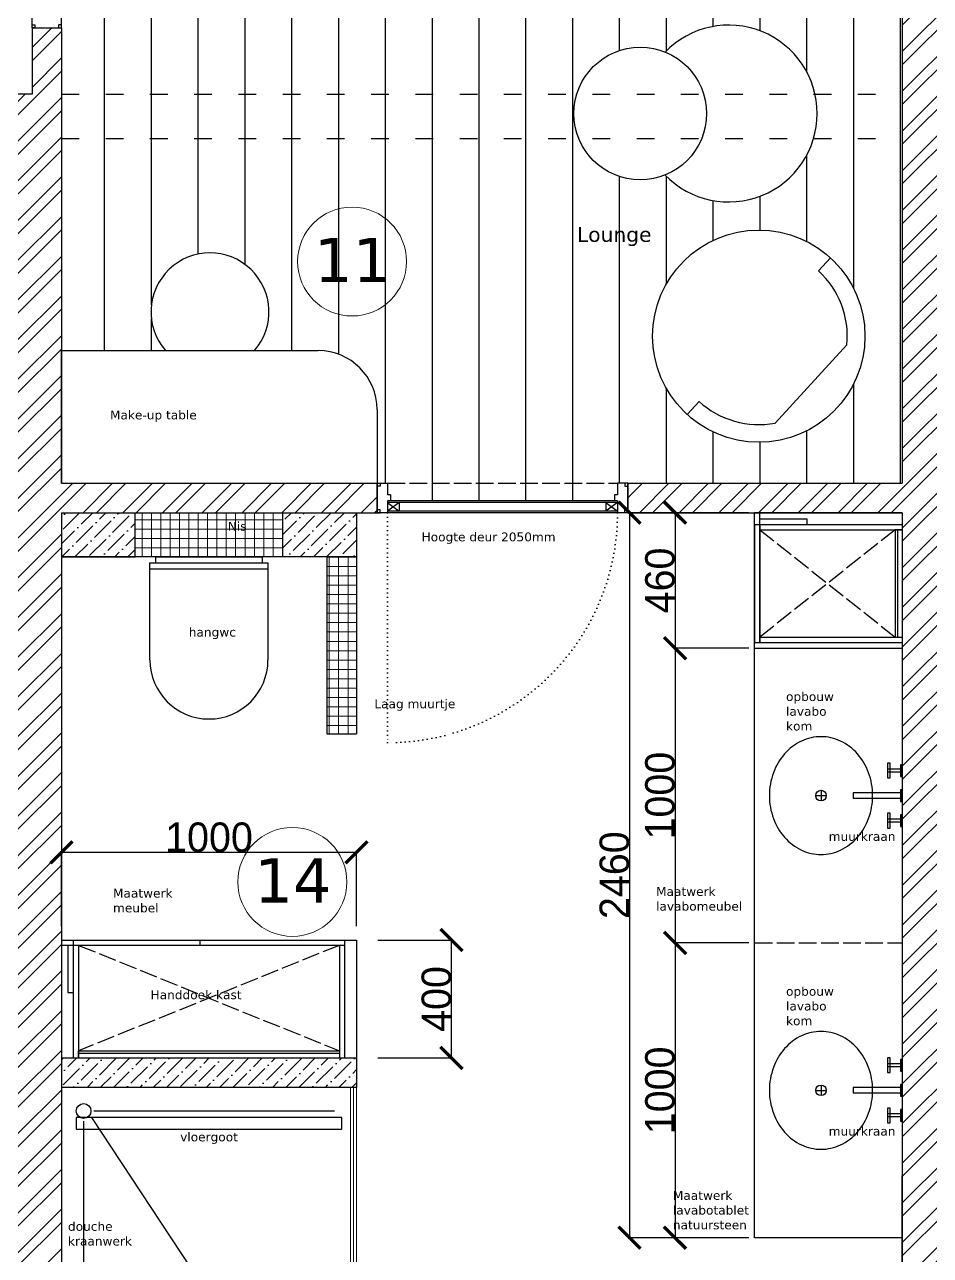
# Model space of a CAD drawing. Header units: millimetres. Extents: x -153917 to -31303, y -39726 to 31262.
# Drawn here: x -105205 to -102134, y -7005 to -2829 of the extents above; entities that cross this region are included whole.
import ezdxf

# ---------------------------------------------------------------- set-up
doc = ezdxf.new("R2010")
doc.units = ezdxf.units.MM
doc.header["$LTSCALE"] = 5
for name, pattern in [('ACAD_ISO02W100', [15, 12, -3]), ('ACAD_ISO03W100', [30, 12, -18]), ('ACAD_ISO07W100', [3, 0, -3])]:
    doc.linetypes.add(name, pattern=pattern)
for name, color, linetype in [('Bemating', 1, 'Continuous'), ('Deuren', 8, 'Continuous'), ('invulling muren', 252, 'Continuous'), ('Meubel', 8, 'Continuous'), ('Meubels', 8, 'Continuous'), ('muren', 7, 'Continuous'), ('Sanitair', 8, 'Continuous'), ('Tekst', 7, 'Continuous')]:
    doc.layers.add(name, color=color, linetype=linetype)
doc.layers.add('Nummering schrijnwerkerij', color=80, linetype='Continuous', lineweight=0)
doc.layers.add('verre', color=4, linetype='Continuous', lineweight=0)
doc.layers.add('parket', color=7, linetype='Continuous', true_color=0xe6d6b7)
doc.layers.add('tegel', color=7, linetype='Continuous', lineweight=0, true_color=0xcbcac8)
doc.styles.add('Geneva', font='')
doc.styles.get('Geneva').set_extended_font_data('Geneva')
doc.dimstyles.new('ISO-25', dxfattribs={"dimtxt": 100, "dimasz": 25, "dimexe": 1.25, "dimexo": 0.625, "dimtad": 1, "dimtxsty": 'Standard', "dimblk": 'ARCHTICK', "dimcen": 2.5, "dimse1": 1, "dimse2": 1, "dimadec": 0, "dimazin": 0, "dimtfac": 1, "dimtmove": 0, "dimatfit": 3, "dimfxl": 1, "dimarcsym": 0})

# ---------------------------------------------------------------- blocks, each defined once
blk = doc.blocks.new('_ArchTick')
at = {"color": 0, "linetype": 'ByBlock', "const_width": 0.15}
blk.add_lwpolyline([(-0.5, -0.5), (0.5, 0.5)], dxfattribs=at)
blk = doc.blocks.new('*D383')
at = {"layer": 'Bemating', "color": 0, "lineweight": -2, "transparency": 16777216}
for p, q in [((-114929.6, -10738.3), (-114929.6, -10989.5)), ((-97729.6, -10738.3), (-97729.6, -10989.5)), ((-114929.6, -10988.3), (-97729.6, -10988.3))]:
    blk.add_line(p, q, dxfattribs=at)
at = {"layer": 'Defpoints', "color": 0, "transparency": 16777216}
for p in [(-114929.6, 501.3), (-97729.6, -2778.7), (-97729.6, -10988.3)]:
    blk.add_point(p, dxfattribs=at)
at = {"layer": 'Bemating', "color": 0, "lineweight": -2, "transparency": 16777216, "xscale": 75, "yscale": 75, "zscale": 75, "rotation": 180}
blk.add_blockref('_ArchTick', (-114929.6, -10988.3), dxfattribs=at)
at = {"layer": 'Bemating', "color": 0, "lineweight": -2, "transparency": 16777216, "xscale": 75, "yscale": 75, "zscale": 75}
blk.add_blockref('_ArchTick', (-97729.6, -10988.3), dxfattribs=at)
at = {"layer": 'Bemating', "color": 0, "transparency": 16777216, "insert": (-106329.6, -10937.6), "char_height": 100, "attachment_point": 5, "style": 'Geneva'}
blk.add_mtext('17200', dxfattribs=at)
blk = doc.blocks.new('armzetel')
at = {"layer": 'Meubels'}
for p, q in [((125.5, 272.5), (104.5, 227.1)), ((244.4, 52.6), (118.9, -219.9)), ((-104.5, -227.1), (-125.5, -272.5))]:
    blk.add_line(p, q, dxfattribs=at)
blk.add_circle((0, 0), 300, dxfattribs=at)
for start, end in [(12.1509, 65.281), (245.281, 298.4111)]:
    blk.add_arc((0, 0), 250, start, end, dxfattribs=at)
blk = doc.blocks.new('muurkraan bovenaanzicht')
at = {"layer": 'Meubel'}
for p, q in [((-90, -5), (-90, -50)), ((-80, -5), (-80, -50)), ((-10, -5), (-10, -166)), ((10, -5), (10, -166)), ((80, -5), (80, -50)), ((90, -5), (90, -50)), ((-10, -166), (10, -166))]:
    blk.add_line(p, q, dxfattribs=at)
for points in [[(-105, -5), (-65, -5), (-65, 0), (-105, 0)], [(-20, -5), (20, -5), (20, 0), (-20, 0)], [(65, -5), (105, -5), (105, 0), (65, 0)], [(-110, -50), (-60, -50), (-60, -40), (-110, -40)], [(60, -50), (110, -50), (110, -40), (60, -40)]]:
    blk.add_lwpolyline(points, close=True, dxfattribs=at)
blk = doc.blocks.new('*D644')
at = {"layer": 'Bemating', "color": 0, "lineweight": -2, "transparency": 16777216}
for p, q in [((-104007.7, -5934.7), (-103756.4, -5934.7)), ((-103757.7, -6334.7), (-103757.7, -5934.7)), ((-104007.7, -6334.7), (-103756.4, -6334.7))]:
    blk.add_line(p, q, dxfattribs=at)
at = {"layer": 'Defpoints', "color": 0, "transparency": 16777216}
for p in [(-104079.6, -5934.7), (-103757.7, -5934.7), (-104079.6, -6334.7)]:
    blk.add_point(p, dxfattribs=at)
at = {"layer": 'Bemating', "color": 0, "lineweight": -2, "transparency": 16777216, "xscale": 75, "yscale": 75, "zscale": 75}
for p, rotation in [((-103757.7, -5934.7), 90), ((-103757.7, -6334.7), 270)]:
    blk.add_blockref('_ArchTick', p, dxfattribs=dict(at, rotation=rotation))
at = {"layer": 'Bemating', "color": 0, "transparency": 16777216, "insert": (-103808.3, -6134.7), "char_height": 100, "attachment_point": 5, "rotation": 90, "style": 'Geneva'}
blk.add_mtext('400', dxfattribs=at)
blk = doc.blocks.new('*D646')
at = {"layer": 'Bemating', "color": 0, "lineweight": -2, "transparency": 16777216}
for p, q in [((-105079.6, -5887.1), (-105079.6, -5635.8)), ((-105079.6, -5637.1), (-104079.6, -5637.1)), ((-104079.6, -5887.1), (-104079.6, -5635.8))]:
    blk.add_line(p, q, dxfattribs=at)
at = {"layer": 'Defpoints', "color": 0, "transparency": 16777216}
for p in [(-104079.6, -5637.1), (-105079.6, -5934.7), (-104079.6, -5934.7)]:
    blk.add_point(p, dxfattribs=at)
at = {"layer": 'Bemating', "color": 0, "lineweight": -2, "transparency": 16777216, "xscale": 75, "yscale": 75, "zscale": 75, "rotation": 180}
blk.add_blockref('_ArchTick', (-105079.6, -5637.1), dxfattribs=at)
at = {"layer": 'Bemating', "color": 0, "lineweight": -2, "transparency": 16777216, "xscale": 75, "yscale": 75, "zscale": 75}
blk.add_blockref('_ArchTick', (-104079.6, -5637.1), dxfattribs=at)
at = {"layer": 'Bemating', "color": 0, "transparency": 16777216, "insert": (-104579.6, -5586.5), "char_height": 100, "attachment_point": 5, "style": 'Geneva'}
blk.add_mtext('1000', dxfattribs=at)
blk = doc.blocks.new('*D647')
at = {"layer": 'Bemating', "color": 0, "lineweight": -2, "transparency": 16777216}
for p, q in [((-102904.1, -4484.7), (-103155.3, -4484.7)), ((-103154.1, -4484.7), (-103154.1, -6944.7)), ((-102904.1, -6944.7), (-103155.3, -6944.7))]:
    blk.add_line(p, q, dxfattribs=at)
at = {"layer": 'Defpoints', "color": 0, "transparency": 16777216}
for p in [(-102729.6, -4484.7), (-103154.1, -6944.7), (-102729.6, -6944.7)]:
    blk.add_point(p, dxfattribs=at)
at = {"layer": 'Bemating', "color": 0, "lineweight": -2, "transparency": 16777216, "xscale": 75, "yscale": 75, "zscale": 75}
for p, rotation in [((-103154.1, -4484.7), 90), ((-103154.1, -6944.7), 270)]:
    blk.add_blockref('_ArchTick', p, dxfattribs=dict(at, rotation=rotation))
at = {"layer": 'Bemating', "color": 0, "transparency": 16777216, "insert": (-103204.7, -5714.7), "char_height": 100, "attachment_point": 5, "rotation": 90, "style": 'Geneva'}
blk.add_mtext('2460', dxfattribs=at)
blk = doc.blocks.new('*D648')
at = {"layer": 'Bemating', "color": 0, "lineweight": -2, "transparency": 16777216}
for p, q in [((-102749.6, -4484.7), (-103000.8, -4484.7)), ((-102999.6, -4484.7), (-102999.6, -4944.7)), ((-102749.6, -4944.7), (-103000.8, -4944.7))]:
    blk.add_line(p, q, dxfattribs=at)
at = {"layer": 'Defpoints', "color": 0, "transparency": 16777216}
for p in [(-102729.6, -4484.7), (-102999.6, -4944.7), (-102729.6, -4944.7)]:
    blk.add_point(p, dxfattribs=at)
at = {"layer": 'Bemating', "color": 0, "lineweight": -2, "transparency": 16777216, "xscale": 75, "yscale": 75, "zscale": 75}
for p, rotation in [((-102999.6, -4484.7), 90), ((-102999.6, -4944.7), 270)]:
    blk.add_blockref('_ArchTick', p, dxfattribs=dict(at, rotation=rotation))
at = {"layer": 'Bemating', "color": 0, "transparency": 16777216, "insert": (-103050.2, -4714.7), "char_height": 100, "attachment_point": 5, "rotation": 90, "style": 'Geneva'}
blk.add_mtext('460', dxfattribs=at)
blk = doc.blocks.new('*D649')
at = {"layer": 'Bemating', "color": 0, "lineweight": -2, "transparency": 16777216}
for p, q in [((-102749.6, -4944.7), (-103000.8, -4944.7)), ((-102999.6, -4944.7), (-102999.6, -5944.7)), ((-102749.6, -5944.7), (-103000.8, -5944.7))]:
    blk.add_line(p, q, dxfattribs=at)
at = {"layer": 'Defpoints', "color": 0, "transparency": 16777216}
for p in [(-102729.6, -4944.7), (-102999.6, -5944.7), (-102729.6, -5944.7)]:
    blk.add_point(p, dxfattribs=at)
at = {"layer": 'Bemating', "color": 0, "lineweight": -2, "transparency": 16777216, "xscale": 75, "yscale": 75, "zscale": 75}
for p, rotation in [((-102999.6, -4944.7), 90), ((-102999.6, -5944.7), 270)]:
    blk.add_blockref('_ArchTick', p, dxfattribs=dict(at, rotation=rotation))
at = {"layer": 'Bemating', "color": 0, "transparency": 16777216, "insert": (-103050.2, -5444.7), "char_height": 100, "attachment_point": 5, "rotation": 90, "style": 'Geneva'}
blk.add_mtext('1000', dxfattribs=at)
blk = doc.blocks.new('*D650')
at = {"layer": 'Bemating', "color": 0, "lineweight": -2, "transparency": 16777216}
for p, q in [((-102749.6, -5944.7), (-103000.8, -5944.7)), ((-102999.6, -5944.7), (-102999.6, -6944.7)), ((-102749.6, -6944.7), (-103000.8, -6944.7))]:
    blk.add_line(p, q, dxfattribs=at)
at = {"layer": 'Defpoints', "color": 0, "transparency": 16777216}
for p in [(-102729.6, -5944.7), (-102999.6, -6944.7), (-102729.6, -6944.7)]:
    blk.add_point(p, dxfattribs=at)
at = {"layer": 'Bemating', "color": 0, "lineweight": -2, "transparency": 16777216, "xscale": 75, "yscale": 75, "zscale": 75}
for p, rotation in [((-102999.6, -5944.7), 90), ((-102999.6, -6944.7), 270)]:
    blk.add_blockref('_ArchTick', p, dxfattribs=dict(at, rotation=rotation))
at = {"layer": 'Bemating', "color": 0, "transparency": 16777216, "insert": (-103050.2, -6444.7), "char_height": 100, "attachment_point": 5, "rotation": 90, "style": 'Geneva'}
blk.add_mtext('1000', dxfattribs=at)
blk = doc.blocks.new('*D651')
at = {"layer": 'Bemating', "color": 0, "lineweight": -2, "transparency": 16777216}
for p, q in [((-102729.6, -7093.1), (-102729.6, -7344.3)), ((-102229.6, -7093.1), (-102229.6, -7344.3)), ((-102729.6, -7343.1), (-102229.6, -7343.1))]:
    blk.add_line(p, q, dxfattribs=at)
at = {"layer": 'Defpoints', "color": 0, "transparency": 16777216}
for p in [(-102729.6, -6944.7), (-102229.6, -6944.7), (-102229.6, -7343.1)]:
    blk.add_point(p, dxfattribs=at)
at = {"layer": 'Bemating', "color": 0, "lineweight": -2, "transparency": 16777216, "xscale": 75, "yscale": 75, "zscale": 75, "rotation": 180}
blk.add_blockref('_ArchTick', (-102729.6, -7343.1), dxfattribs=at)
at = {"layer": 'Bemating', "color": 0, "lineweight": -2, "transparency": 16777216, "xscale": 75, "yscale": 75, "zscale": 75}
blk.add_blockref('_ArchTick', (-102229.6, -7343.1), dxfattribs=at)
at = {"layer": 'Bemating', "color": 0, "transparency": 16777216, "insert": (-102479.6, -7292.5), "char_height": 100, "attachment_point": 5, "style": 'Geneva'}
blk.add_mtext('500', dxfattribs=at)

msp = doc.modelspace()

# ---------------------------------------------------------------- hatches: boundary and pattern name
at = {"layer": 'invulling muren'}
h = msp.add_hatch(dxfattribs=at)
h.set_pattern_fill('ANSI32', color=256, scale=10)
h.set_pattern_definition([(45, (1e-10, -23136.5), (-67.35192, 67.35192), []), (45, (44.9, -23136.5), (-67.35192, 67.35192), [])])
h.paths.add_polyline_path([(-98029.643, 1785.315), (-103329.643, 1785.315), (-103329.643, 4172.815), (-103479.643, 4172.815), (-103479.643, 1785.315), (-104389.643, 1785.315), (-104389.643, 1635.315), (-104359.643, 1635.315), (-103329.643, 1635.315), (-102229.643, 1635.315), (-102229.643, -714.685), (-101929.643, -714.685), (-101929.643, 1635.315), (-98029.643, 1635.315), (-98029.643, 651.315), (-98029.643, -734.685), (-97879.643, -734.685), (-97879.643, 4172.815), (-98029.643, 4172.815)])
h.paths.add_polyline_path([(-102229.643, -4384.685), (-103159.643, -4384.685), (-103159.643, -4394.685), (-103159.643, -4484.685), (-102229.643, -4484.685), (-102229.643, -4673.685), (-102229.643, -4784.685), (-102229.643, -5676.685), (-102229.643, -7734.685), (-102079.643, -7734.685), (-102079.643, -6414.685), (-102019.643, -6414.685), (-101929.643, -6414.685), (-101929.643, -5676.685), (-101929.643, -2778.685), (-101929.643, -2624.685), (-98029.643, -2624.685), (-98029.643, -2928.685), (-98029.643, -5602.185), (-97879.643, -5602.185), (-97879.643, -1794.685), (-98029.643, -1794.685), (-98029.643, -1824.685), (-98029.643, -2524.685), (-101929.643, -2524.685), (-101929.643, -1814.685), (-102229.643, -1814.685)])
h.paths.add_polyline_path([(-108529.643, -9564.685), (-108529.643, -9194.685), (-108679.643, -9194.685), (-108679.643, -9714.685), (-108059.643, -9714.685), (-108059.643, -9564.685), (-108089.643, -9564.685)])
h.paths.add_polyline_path([(-105079.643, -9564.685), (-105079.643, -4484.685), (-104009.643, -4484.685), (-104009.643, -4474.685), (-104009.643, -4384.685), (-105079.643, -4384.685), (-105079.643, -2839.685), (-105089.643, -2839.685), (-105179.643, -2839.685), (-105179.643, -3064.685), (-105279.643, -3064.685), (-105279.643, -3074.685), (-105279.643, -3214.685), (-105229.643, -3214.685), (-105229.643, -9564.685), (-106599.643, -9564.685), (-106599.643, -9714.685), (-104559.643, -9714.685), (-104559.643, -9564.685), (-104589.643, -9564.685)])
h.paths.add_polyline_path([(-102229.643, -9564.685), (-103099.643, -9564.685), (-103099.643, -9714.685), (-102079.643, -9714.685), (-102079.643, -9194.685), (-102229.643, -9194.685), (-102229.643, -9224.685)])
h = msp.add_hatch(dxfattribs=at)
h.set_pattern_fill('ANSI36', color=1, scale=10)
h.paths.add_polyline_path([(-105079.643, -4484.685), (-105079.643, -4634.685), (-104829.643, -4634.685), (-104829.643, -4484.685)])
h.paths.add_polyline_path([(-104079.643, -4634.685), (-104079.643, -4484.685), (-104329.643, -4484.685), (-104329.643, -4634.685)])
h = msp.add_hatch(dxfattribs=at)
h.set_pattern_fill('ANSI36', color=1, scale=10)
h.paths.add_polyline_path([(-104079.643, -6334.685), (-105079.643, -6334.685), (-105079.643, -6434.685), (-104079.643, -6434.685)])
at = {"layer": 'parket'}
h = msp.add_hatch(dxfattribs=at)
h.set_pattern_fill('LINE', color=256, scale=50, angle=90)
h.paths.add_polyline_path([(-102629.643, 1635.315), (-102729.643, 1635.315), (-103329.643, 1635.315), (-104359.643, 1635.315), (-104359.643, 1605.315), (-105879.643, 1605.315), (-105879.643, 1635.315), (-106349.643, 1635.315), (-106349.643, 925.315), (-104719.643, 925.315), (-104719.643, -954.685), (-106349.643, -954.685), (-106349.643, -1664.685), (-105079.643, -1664.685), (-105079.643, -1989.685), (-105079.643, -1999.685), (-105079.643, -2024.685, -0.41421356), (-104299.643, -2804.685), (-105079.643, -2804.685), (-105079.643, -2839.685), (-105079.643, -3064.685), (-103332.674, -3064.685, -0.44024961), (-103033.105, -2921.807, -0.59671455), (-102524.763, -3064.685), (-102229.643, -3064.685), (-102229.643, -1814.685), (-102229.643, -714.685), (-102729.643, -714.685), (-102729.643, 925.315), (-102629.643, 925.315)])
h.paths.add_polyline_path([(-104619.643, 925.315), (-104119.643, 925.315), (-104119.643, -954.685), (-104619.643, -954.685)], flags=0)
h.paths.add_polyline_path([(-102355.605, -2375.015, -1), (-103075.605, -2375.015, -1)], flags=0)
h.paths.add_polyline_path([(-103332.674, -3064.685), (-105079.643, -3064.685), (-105079.643, -3214.685), (-103326.092, -3214.685, -0.09630231), (-103342.48, -3130.387, -0.07421812)])
h.paths.add_polyline_path([(-102229.643, -3064.685), (-102524.763, -3064.685, -0.12708391), (-102529.567, -3214.685), (-102229.643, -3214.685)])
h.paths.add_polyline_path([(-102229.643, -3214.685), (-102529.567, -3214.685, -0.57521123), (-103033.105, -3338.968, -0.41432246), (-103326.092, -3214.685), (-105079.643, -3214.685), (-105079.643, -3934.685), (-104727.089, -3934.685, -2.19747734), (-104425.492, -3934.685), (-104209.643, -3934.685, -0.41421356), (-104009.643, -4134.685), (-104009.643, -4384.685), (-103999.643, -4384.685), (-103974.643, -4384.685), (-103194.643, -4384.685), (-103159.643, -4384.685), (-102229.643, -4384.685)])
h.paths.add_polyline_path([(-102355.605, -3885.76, -1), (-103075.605, -3885.76, -1)], flags=16)
h.paths.add_polyline_path([(-104119.643, 925.315), (-104119.643, -954.685), (-104619.643, -954.685), (-104619.643, 925.315)], flags=16)
h.paths.add_polyline_path([(-102355.605, -2375.015, -1), (-103075.605, -2375.015, -1)], flags=16)
h.paths.add_polyline_path([(-105079.643, -2024.685), (-105079.643, -2804.685), (-104299.643, -2804.685, 0.41421356)], flags=17)
h.paths.add_polyline_path([(-103194.643, -4384.685), (-103974.643, -4384.685), (-103974.643, -4424.685), (-103964.643, -4424.685), (-103964.643, -4444.685), (-103204.643, -4444.685), (-103204.643, -4424.685), (-103194.643, -4424.685)])
h.paths.add_polyline_path([(-101919.643, -714.685), (-101919.643, -604.685), (-101879.643, -604.685), (-101879.643, -714.685), (-101879.643, -1814.685), (-101879.643, -1924.685), (-101829.643, -1924.685), (-101829.643, -714.685), (-101869.643, -714.685), (-101869.643, 385.315), (-101869.643, 585.315), (-101929.643, 585.315), (-101929.643, -714.685), (-102229.643, -714.685), (-102229.643, -1814.685), (-101929.643, -1814.685), (-101929.643, -1924.685), (-101919.643, -1924.685), (-101919.643, -1814.685)])
h.paths.add_polyline_path([(-98059.643, -734.685), (-98059.643, -714.685), (-98629.643, -714.685), (-98629.643, 1035.315), (-101269.643, 1035.315), (-101269.643, -714.685), (-101829.643, -714.685), (-101829.643, -1924.685), (-98029.643, -1924.685), (-98029.643, -1824.685), (-98059.643, -1824.685)])
h.paths.add_polyline_path([(-101744.418, -1115.574), (-101764.384, -1192.256), (-101784.351, -1115.574), (-101764.384, -1141.019)], flags=16)
h.paths.add_polyline_path([(-103339.314, -3592.76), (-103063.441, -3592.76), (-103063.441, -3484.18), (-103339.314, -3484.18)], flags=24)
h.paths.add_polyline_path([(-104025.967, -1695.607), (-103694.586, -1695.607), (-103694.586, -1501.444), (-104025.967, -1501.444)], flags=24)
h.paths.add_polyline_path([(-102233.163, -1390.743), (-102233.163, -954.997), (-102348.935, -954.997), (-102348.935, -1390.743)], flags=24)
h = msp.add_hatch(dxfattribs=at)
h.set_pattern_fill('LINE', color=256, scale=50, angle=90)
h.paths.add_polyline_path([(-109829.643, -1764.685), (-110329.643, -1764.685), (-110339.643, -1764.685), (-110364.643, -1764.685), (-111144.643, -1764.685), (-111179.643, -1764.685), (-111229.643, -1764.685), (-111229.643, -2464.685), (-111229.643, -3064.685), (-111179.643, -3064.685), (-111169.643, -3064.685), (-111144.643, -3064.685), (-110364.643, -3064.685), (-110329.643, -3064.685), (-109829.643, -3064.685)])
h.paths.add_polyline_path([(-109679.643, -1764.685), (-109829.643, -1764.685), (-109829.643, -3064.685), (-109679.643, -3064.685)])
h.paths.add_polyline_path([(-109144.643, -1764.685), (-109179.643, -1764.685), (-109679.643, -1764.685), (-109679.643, -3064.685), (-106179.643, -3064.685), (-106169.643, -3064.685), (-106144.643, -3064.685), (-106144.643, -3154.685), (-106134.643, -3154.685), (-106134.643, -3174.685), (-105324.643, -3174.685), (-105324.643, -3154.685), (-105314.643, -3154.685), (-105314.643, -3064.685), (-105279.643, -3064.685), (-105179.643, -3064.685), (-105179.643, -2839.685), (-105179.643, -2829.685), (-105179.643, -2804.685), (-105179.643, -2024.685), (-105179.643, -1989.685), (-105179.643, -1764.685), (-107049.643, -1764.685), (-107059.643, -1764.685), (-107084.643, -1764.685), (-107864.643, -1764.685), (-107899.643, -1764.685), (-108379.643, -1764.685), (-108389.643, -1764.685), (-108414.643, -1764.685, -0.41421356), (-109144.643, -2494.685)])
h.paths.add_polyline_path([(-108414.643, -1764.685), (-109144.643, -1764.685), (-109144.643, -2494.685, 0.41421356)], flags=17)
h.paths.add_polyline_path([(-105119.643, -2034.685), (-105139.643, -2034.685), (-105139.643, -2024.685), (-105179.643, -2024.685), (-105179.643, -2804.685), (-105139.643, -2804.685), (-105139.643, -2794.685), (-105119.643, -2794.685)])
h.paths.add_polyline_path([(-110374.643, -1704.685), (-111134.643, -1704.685), (-111134.643, -1724.685), (-111144.643, -1724.685), (-111144.643, -1764.685), (-110364.643, -1764.685), (-110364.643, -1724.685), (-110374.643, -1724.685)])
h.paths.add_polyline_path([(-110364.643, -3064.685), (-111144.643, -3064.685), (-111144.643, -3104.685), (-111134.643, -3104.685), (-111134.643, -3124.685), (-110374.643, -3124.685), (-110374.643, -3104.685), (-110364.643, -3104.685)])
at = {"layer": 'tegel'}
h = msp.add_hatch(dxfattribs=at)
h.set_pattern_fill('NET', color=256, scale=10, angle=90)
h.paths.add_polyline_path([(-104829.643, -4484.685), (-104829.643, -4634.685), (-104329.643, -4634.685), (-104329.643, -4484.685)])
h = msp.add_hatch(dxfattribs=at)
h.set_pattern_fill('NET', color=256, scale=10, angle=90)
h.paths.add_polyline_path([(-104079.643, -4634.685), (-104179.643, -4634.685), (-104179.643, -5234.685), (-104079.643, -5234.685)])

# ---------------------------------------------------------------- linework, layer by layer
at = {"layer": 'Deuren'}
for p, q in [((-105179.643, -2839.685), (-105179.643, -2804.685)), ((-105079.643, -2839.685), (-105079.643, -2804.685)), ((-105179.643, -2839.685), (-105079.643, -2839.685)), ((-104009.643, -4384.685), (-104009.643, -4484.685)), ((-104009.643, -4384.685), (-103974.643, -4384.685)), ((-103974.643, -4384.685), (-103974.643, -4424.685)), ((-103194.643, -4384.685), (-103194.643, -4424.685)), ((-103159.643, -4384.685), (-103194.643, -4384.685)), ((-103159.643, -4384.685), (-103159.643, -4484.685)), ((-103964.643, -4424.685), (-103974.643, -4424.685)), ((-103964.643, -4424.685), (-103964.643, -4444.685)), ((-103204.643, -4424.685), (-103204.643, -4444.685)), ((-103194.643, -4424.685), (-103204.643, -4424.685)), ((-103194.643, -4444.685), (-103974.643, -4444.685)), ((-103974.643, -4444.685), (-103974.643, -4484.685)), ((-103194.643, -4449.685), (-103974.643, -4449.685)), ((-103934.643, -4449.685), (-103974.643, -4479.685)), ((-103974.643, -4449.685), (-103934.643, -4479.685)), ((-103934.643, -4449.685), (-103934.643, -4479.685)), ((-103234.643, -4449.685), (-103234.643, -4479.685)), ((-103194.643, -4449.685), (-103234.643, -4479.685)), ((-103234.643, -4449.685), (-103194.643, -4479.685)), ((-103194.643, -4444.685), (-103194.643, -4484.685)), ((-103974.643, -4484.685), (-104009.643, -4484.685)), ((-103194.643, -4479.685), (-103974.643, -4479.685)), ((-103194.643, -4484.685), (-103974.643, -4484.685)), ((-103159.643, -4484.685), (-103194.643, -4484.685))]:
    msp.add_line(p, q, dxfattribs=at)
at = {"layer": 'Deuren', "linetype": 'ACAD_ISO02W100'}
msp.add_line((-103974.643, -4384.685), (-103194.643, -4384.685), dxfattribs=at)
at = {"layer": 'Deuren', "linetype": 'ACAD_ISO07W100'}
msp.add_line((-103974.643, -4484.685), (-103974.643, -5264.685), dxfattribs=at)
at = {"layer": 'Deuren'}
for points in [[(-105179.643, -2839.685), (-105179.643, -2829.685), (-105169.643, -2829.685), (-105169.643, -2839.685)], [(-105079.643, -2839.685), (-105079.643, -2829.685), (-105089.643, -2829.685), (-105089.643, -2839.685)], [(-104009.643, -4384.685), (-103999.643, -4384.685), (-103999.643, -4394.685), (-104009.643, -4394.685)], [(-103159.643, -4384.685), (-103169.643, -4384.685), (-103169.643, -4394.685), (-103159.643, -4394.685)], [(-104009.643, -4484.685), (-103999.643, -4484.685), (-103999.643, -4474.685), (-104009.643, -4474.685)], [(-103159.643, -4484.685), (-103169.643, -4484.685), (-103169.643, -4474.685), (-103159.643, -4474.685)]]:
    msp.add_lwpolyline(points, close=True, dxfattribs=at)
at = {"layer": 'Deuren', "linetype": 'ACAD_ISO07W100'}
msp.add_arc((-103974.643, -4484.685), 780, 270, 0, dxfattribs=at)
at = {"layer": 'Meubel'}
for p, q in [((-105079.643, -4384.685), (-105079.643, -3934.685)), ((-105079.643, -3934.685), (-104209.643, -3934.685)), ((-104009.643, -4134.685), (-104009.643, -4384.685)), ((-102229.643, -4484.685), (-102729.643, -4484.685)), ((-102729.643, -6944.685), (-102729.643, -4484.685)), ((-102711.643, -4924.685), (-102711.643, -4484.685)), ((-102551.643, -4506.685), (-102711.643, -4506.685)), ((-102229.643, -4484.685), (-102679.643, -4484.685)), ((-102229.643, -4484.685), (-102679.643, -4484.685)), ((-102551.643, -4524.685), (-102551.643, -4506.685)), ((-102729.643, -4524.685), (-102229.643, -4524.685)), ((-102729.643, -4524.685), (-102729.643, -4924.685)), ((-102711.643, -4524.685), (-102711.643, -4924.685)), ((-102711.643, -4524.685), (-102551.643, -4524.685)), ((-102711.643, -4542.685), (-102229.643, -4542.685)), ((-102229.643, -4542.685), (-102253.643, -4542.685)), ((-102253.643, -4542.685), (-102253.643, -4906.685)), ((-102245.643, -4542.685), (-102245.643, -4906.685)), ((-102229.643, -4524.685), (-102229.643, -4974.685)), ((-102729.643, -4924.685), (-102229.643, -4924.685)), ((-102711.643, -4906.685), (-102229.643, -4906.685)), ((-102729.643, -4944.685), (-102229.643, -4944.685)), ((-102504.643, -5426.685), (-102504.643, -5462.685)), ((-102522.643, -5444.685), (-102486.643, -5444.685)), ((-105079.643, -5934.685), (-105039.643, -5934.685)), ((-105079.643, -5934.685), (-104079.643, -5934.685)), ((-104119.643, -5952.685), (-105079.643, -5952.685)), ((-105057.643, -5952.685), (-105057.643, -6112.685)), ((-105057.643, -5952.685), (-105057.643, -6112.685)), ((-105039.643, -5934.685), (-105039.643, -6334.685)), ((-105021.643, -5952.685), (-105021.643, -6334.685)), ((-104609.643, -5952.685), (-104609.643, -5934.685)), ((-104179.643, -5952.685), (-104197.643, -5952.685)), ((-104137.643, -5952.685), (-104137.643, -6334.685)), ((-104119.643, -5934.685), (-104119.643, -6334.685)), ((-104079.643, -5934.685), (-104079.643, -6334.685)), ((-105057.643, -6112.685), (-105039.643, -6112.685)), ((-105021.643, -6334.685), (-105021.643, -6310.685)), ((-105021.643, -6334.685), (-105021.643, -6310.685)), ((-105021.643, -6310.685), (-104137.643, -6310.685)), ((-105021.643, -6318.685), (-104137.643, -6318.685)), ((-102504.643, -6426.685), (-102504.643, -6462.685)), ((-102522.643, -6444.685), (-102486.643, -6444.685)), ((-105004.643, -6549.685), (-105004.643, -7784.685)), ((-104977.415, -6536.677), (-104154.643, -7784.685)), ((-104969.643, -6514.685), (-104154.643, -6514.685)), ((-102229.643, -7734.685), (-102229.643, -6734.685)), ((-102229.643, -6944.685), (-102729.643, -6944.685))]:
    msp.add_line(p, q, dxfattribs=at)
at = {"layer": 'Meubel', "linetype": 'ACAD_ISO02W100'}
for p, q in [((-102711.643, -4542.685), (-102253.643, -4906.685)), ((-102253.643, -4542.685), (-102711.643, -4906.685)), ((-105021.643, -5952.685), (-104137.643, -6310.685)), ((-104137.643, -5952.685), (-105021.643, -6310.685)), ((-102729.643, -5944.685), (-102229.643, -5944.685))]:
    msp.add_line(p, q, dxfattribs=at)
at = {"layer": 'Meubel'}
for points in [[(-102504.643, -5244.685, 0.1109852), (-102570.422, -5259.468, 0.10281878), (-102628.387, -5303.263, 0.09304684), (-102665.994, -5366.97, 0.08714742), (-102679.643, -5444.685, 0.08714742), (-102665.994, -5522.399, 0.09304684), (-102628.387, -5586.106, 0.10281878), (-102570.422, -5629.902, 0.1109852), (-102504.643, -5644.685, 0.1109852), (-102438.864, -5629.902, 0.10281878), (-102380.899, -5586.106, 0.09304684), (-102343.292, -5522.399, 0.08714742), (-102329.643, -5444.685, 0.08714742), (-102343.292, -5366.97, 0.09304684), (-102380.899, -5303.263, 0.10281878), (-102438.864, -5259.468, 0.1109852)], [(-102504.643, -6244.685, 0.1109852), (-102570.422, -6259.468, 0.10281878), (-102628.387, -6303.263, 0.09304684), (-102665.994, -6366.97, 0.08714742), (-102679.643, -6444.685, 0.08714742), (-102665.994, -6522.399, 0.09304684), (-102628.387, -6586.106, 0.10281878), (-102570.422, -6629.902, 0.1109852), (-102504.643, -6644.685, 0.1109852), (-102438.864, -6629.902, 0.10281878), (-102380.899, -6586.106, 0.09304684), (-102343.292, -6522.399, 0.08714742), (-102329.643, -6444.685, 0.08714742), (-102343.292, -6366.97, 0.09304684), (-102380.899, -6303.263, 0.10281878), (-102438.864, -6259.468, 0.1109852)]]:
    msp.add_lwpolyline(points, format="xyb", close=True, dxfattribs=at)
for centre, radius in [((-103117.48, -3130.387), 225), ((-102504.643, -5444.685), 18), ((-102504.643, -6444.685), 18), ((-105004.643, -6514.685), 25)]:
    msp.add_circle(centre, radius, dxfattribs=at)
for centre, radius, start, end in [((-102817.48, -3130.387), 300, 224.048626, 135.951374), ((-104576.29, -3803.308), 200, 318.937456, 221.062544), ((-104209.643, -4134.685), 200, 360, 90)]:
    msp.add_arc(centre, radius, start, end, dxfattribs=at)
at = {"layer": 'muren'}
for p, q in [((-102229.643, -1814.685), (-102229.643, -4384.685)), ((-102229.643, -1814.685), (-102229.643, -4384.685)), ((-102229.643, -2564.685), (-102229.643, -4384.685)), ((-105179.643, -2839.685), (-105179.643, -3064.685)), ((-105179.643, -2839.685), (-105079.643, -2839.685)), ((-105179.643, -2839.685), (-105079.643, -2839.685)), ((-105079.643, -2839.685), (-105079.643, -3214.685)), ((-105079.643, -2839.685), (-105079.643, -4384.685)), ((-105179.643, -3064.685), (-105279.643, -3064.685)), ((-105079.643, -3214.685), (-105079.643, -4384.685)), ((-105079.643, -4384.685), (-104009.643, -4384.685)), ((-104009.643, -4484.685), (-104009.643, -4384.685)), ((-104009.643, -4384.685), (-104009.643, -4484.685)), ((-104009.643, -4384.685), (-104009.643, -4484.685)), ((-103159.643, -4384.685), (-102229.643, -4384.685)), ((-103159.643, -4484.685), (-103159.643, -4384.685)), ((-103159.643, -4384.685), (-103159.643, -4484.685)), ((-103159.643, -4384.685), (-103159.643, -4484.685)), ((-105079.643, -4484.685), (-105079.643, -9564.685)), ((-105079.643, -4484.685), (-104009.643, -4484.685)), ((-105079.643, -4484.685), (-104009.643, -4484.685)), ((-105079.643, -4484.685), (-105079.643, -5884.685)), ((-105079.643, -4484.685), (-104079.643, -4484.685)), ((-105079.643, -4484.685), (-104079.643, -4484.685)), ((-104829.643, -4634.685), (-104829.643, -4484.685)), ((-104329.643, -4634.685), (-104329.643, -4484.685)), ((-104079.643, -4484.685), (-104079.643, -4634.685)), ((-104079.643, -4484.685), (-104079.643, -5234.685)), ((-103159.643, -4484.685), (-102229.643, -4484.685)), ((-102229.643, -4484.685), (-102229.643, -4784.685)), ((-102229.643, -4484.685), (-102229.643, -4673.685)), ((-104079.643, -4634.685), (-105079.643, -4634.685)), ((-105079.643, -4634.685), (-104829.643, -4634.685)), ((-104179.643, -4634.685), (-104179.643, -5234.685)), ((-104179.643, -4634.685), (-104079.643, -4634.685)), ((-102229.643, -4824.685), (-102229.643, -5716.685)), ((-104179.643, -5234.685), (-104079.643, -5234.685)), ((-102229.643, -5676.685), (-102229.643, -7734.685)), ((-105079.643, -5884.685), (-105079.643, -6334.685)), ((-105079.643, -6334.685), (-104079.643, -6334.685)), ((-104079.643, -6334.685), (-104079.643, -6434.685)), ((-104079.643, -6434.685), (-105079.643, -6434.685))]:
    msp.add_line(p, q, dxfattribs=at)
at = {"layer": 'muren', "linetype": 'ACAD_ISO03W100'}
for p, q in [((-105079.643, -3064.685), (-102229.643, -3064.685)), ((-105079.643, -3214.685), (-102229.643, -3214.685))]:
    msp.add_line(p, q, dxfattribs=at)
at = {"layer": 'Nummering schrijnwerkerij'}
for centre in [(-104094.398, -3632.548), (-104296.976, -5737.533)]:
    msp.add_circle(centre, 184.725, dxfattribs=at)
at = {"layer": 'Sanitair'}
for p, q in [((-104759.643, -4654.685), (-104759.643, -4634.685)), ((-104759.643, -4634.685), (-104399.643, -4634.685)), ((-104399.643, -4634.685), (-104399.643, -4654.685)), ((-104779.643, -4654.685), (-104379.643, -4654.685)), ((-104779.643, -4984.685), (-104779.643, -4654.685)), ((-104779.643, -4674.685), (-104379.643, -4674.685)), ((-104379.643, -4654.685), (-104379.643, -4984.685))]:
    msp.add_line(p, q, dxfattribs=at)
msp.add_arc((-104579.643, -4984.685), 200, 180, 0, dxfattribs=at)
at = {"layer": 'Tekst', "color": 5}
msp.add_lwpolyline([(-105029.643, -6576.655), (-104129.643, -6576.655), (-104129.643, -6536.655), (-105029.643, -6536.655)], close=True, dxfattribs=at)
at = {"layer": 'verre'}
for p, q in [((-104099.643, -6434.685), (-104099.643, -7834.685)), ((-104089.643, -6434.685), (-104089.643, -7834.685)), ((-104079.643, -6434.685), (-104079.643, -7834.685))]:
    msp.add_line(p, q, dxfattribs=at)

# ---------------------------------------------------------------- block references
at = {"layer": 'Meubel', "xscale": 1.2, "yscale": 1.2, "zscale": 1.2, "rotation": 342.2352024585275}
msp.add_blockref('armzetel', (-102715.605, -3885.76), dxfattribs=at)
at = {"layer": 'Meubel', "rotation": 270}
for p in [(-102229.643, -5444.685), (-102229.643, -6444.685)]:
    msp.add_blockref('muurkraan bovenaanzicht', p, dxfattribs=at)

# ---------------------------------------------------------------- texts
at = {"layer": 'Nummering schrijnwerkerij', "char_height": 150, "attachment_point": 1}
for s, insert in [('{\\fVerdana|b0|i0|c0|p34;11}', (-104223.434, -3552.369)), ('{\\fVerdana|b0|i0|c0|p34;14}', (-104426.012, -5657.354))]:
    msp.add_mtext_dynamic_manual_height_columns(s, width=315.86058, gutter_width=12.5, heights=[0], dxfattribs=dict(at, insert=insert))
at = {"layer": 'Tekst', "insert": (-103079.299, -3515.821), "char_height": 50, "width": 1582.58803, "attachment_point": 3}
msp.add_mtext('{\\fVerdana|b0|i0|c0|p34;Lounge}', dxfattribs=at)
at = {"layer": 'Tekst', "char_height": 30}
for s, insert, attachment_point in [('{\\fVerdana|b0|i0|c0|p34;Make-up table}', (-104915.273, -4138.081), 1), ('{\\fVerdana|b0|i0|c0|p34;Nis}', (-104515.935, -4546.336), 7), ('{\\fVerdana|b0|i0|c0|p34;Hoogte deur 2050mm}', (-103858.832, -4590.47), 7), ('{\\fVerdana|b0|i0|c0|p34;Laag muurtje}', (-104018.989, -5156.824), 7), ('{\\fVerdana|b0|i0|c0|p34;Maatwerk\\Pmeubel}', (-104904.988, -5760.738), 1), ('{\\fVerdana|b0|i0|c0|p34;Maatwerk\\Plavabomeubel}', (-103063.764, -5755.024), 1), ('{\\fVerdana|b0|i0|c0|p34;Handdoek kast}', (-104777.706, -6105.479), 1), ('{\\fVerdana|b0|i0|c0|p34;Maatwerk\\Plavabotablet\\Pnatuursteen}', (-103006.831, -6786.224), 1)]:
    msp.add_mtext_dynamic_manual_height_columns(s, width=513.71165, gutter_width=12.5, heights=[0], dxfattribs=dict(at, insert=insert, attachment_point=attachment_point))
at = {"layer": 'Tekst', "color": 5, "char_height": 30, "attachment_point": 1}
for s, insert in [('{\\fVerdana|b0|i0|c0|p34;hangwc}', (-104648.095, -4875.006)), ('{\\fVerdana|b0|i0|c0|p34;opbouw\\Plavabo\\Pkom}', (-102623.295, -5093.68)), ('{\\fVerdana|b0|i0|c0|p34;muurkraan}', (-102478.631, -5568.223)), ('{\\fVerdana|b0|i0|c0|p34;opbouw\\Plavabo\\Pkom}', (-102623.295, -6093.68)), ('{\\fVerdana|b0|i0|c0|p34;vloergoot}', (-104677.416, -6587.8)), ('{\\fVerdana|b0|i0|c0|p34;muurkraan}', (-102478.631, -6568.223)), ('{\\fVerdana|b0|i0|c0|p34;douche\\Pkraanwerk}', (-105057.781, -6891.242))]:
    msp.add_mtext_dynamic_manual_height_columns(s, width=513.71165, gutter_width=12.5, heights=[0], dxfattribs=dict(at, insert=insert))

# ---------------------------------------------------------------- dimensions: what is measured, and where the dimension line sits
at = {"layer": 'Bemating'}
for base, p1, p2, picture, middle in [((-97729.643, -10988.264), (-114929.643, 501.315), (-97729.643, -2778.685), '*D383', (-106329.643, -10937.639)), ((-104079.643, -5637.08), (-105079.643, -5934.685), (-104079.643, -5934.685), '*D646', (-104579.643, -5586.455)), ((-102229.643, -7343.078), (-102729.643, -6944.685), (-102229.643, -6944.685), '*D651', (-102479.643, -7292.453))]:
    dim = msp.add_linear_dim(base=base, p1=p1, p2=p2, dimstyle='ISO-25', override={"dimasz": 75, "dimtxsty": 'Geneva', "dimse1": 0, "dimse2": 0, "dimfxl": 250, "dimfxlon": 1}, dxfattribs=at)
    dim.commit()
    dim.dimension.update_dxf_attribs({"geometry": picture, "text_midpoint": middle})
for base, p1, p2, override, picture, middle in [((-103154.051, -6944.685), (-102729.643, -4484.685), (-102729.643, -6944.685), {"dimasz": 75, "dimtxsty": 'Geneva', "dimse1": 0, "dimse2": 0, "dimfxl": 250, "dimfxlon": 1}, '*D647', (-103204.676, -5714.685)), ((-102999.58, -4944.685), (-102729.643, -4484.685), (-102729.643, -4944.685), {"dimasz": 75, "dimtxsty": 'Geneva', "dimse1": 0, "dimse2": 0, "dimfxl": 250, "dimfxlon": 1}, '*D648', (-103050.205, -4714.685)), ((-102999.58, -5944.685), (-102729.643, -4944.685), (-102729.643, -5944.685), {"dimasz": 75, "dimtxsty": 'Geneva', "dimse1": 0, "dimse2": 0, "dimfxl": 250, "dimfxlon": 1}, '*D649', (-103050.205, -5444.685)), ((-103757.652, -5934.685), (-104079.643, -6334.685), (-104079.643, -5934.685), {"dimasz": 75, "dimtxsty": 'Geneva', "dimse1": 0, "dimse2": 0, "dimtmove": 1, "dimfxl": 250, "dimfxlon": 1}, '*D644', (-103808.277, -6134.685)), ((-102999.58, -6944.685), (-102729.643, -5944.685), (-102729.643, -6944.685), {"dimasz": 75, "dimtxsty": 'Geneva', "dimse1": 0, "dimse2": 0, "dimtmove": 1, "dimfxl": 250, "dimfxlon": 1}, '*D650', (-103050.205, -6444.685))]:
    dim = msp.add_linear_dim(base=base, p1=p1, p2=p2, angle=90, dimstyle='ISO-25', override=override, dxfattribs=at)
    dim.commit()
    dim.dimension.update_dxf_attribs({"geometry": picture, "text_midpoint": middle})

doc.saveas('drawing.dxf')
